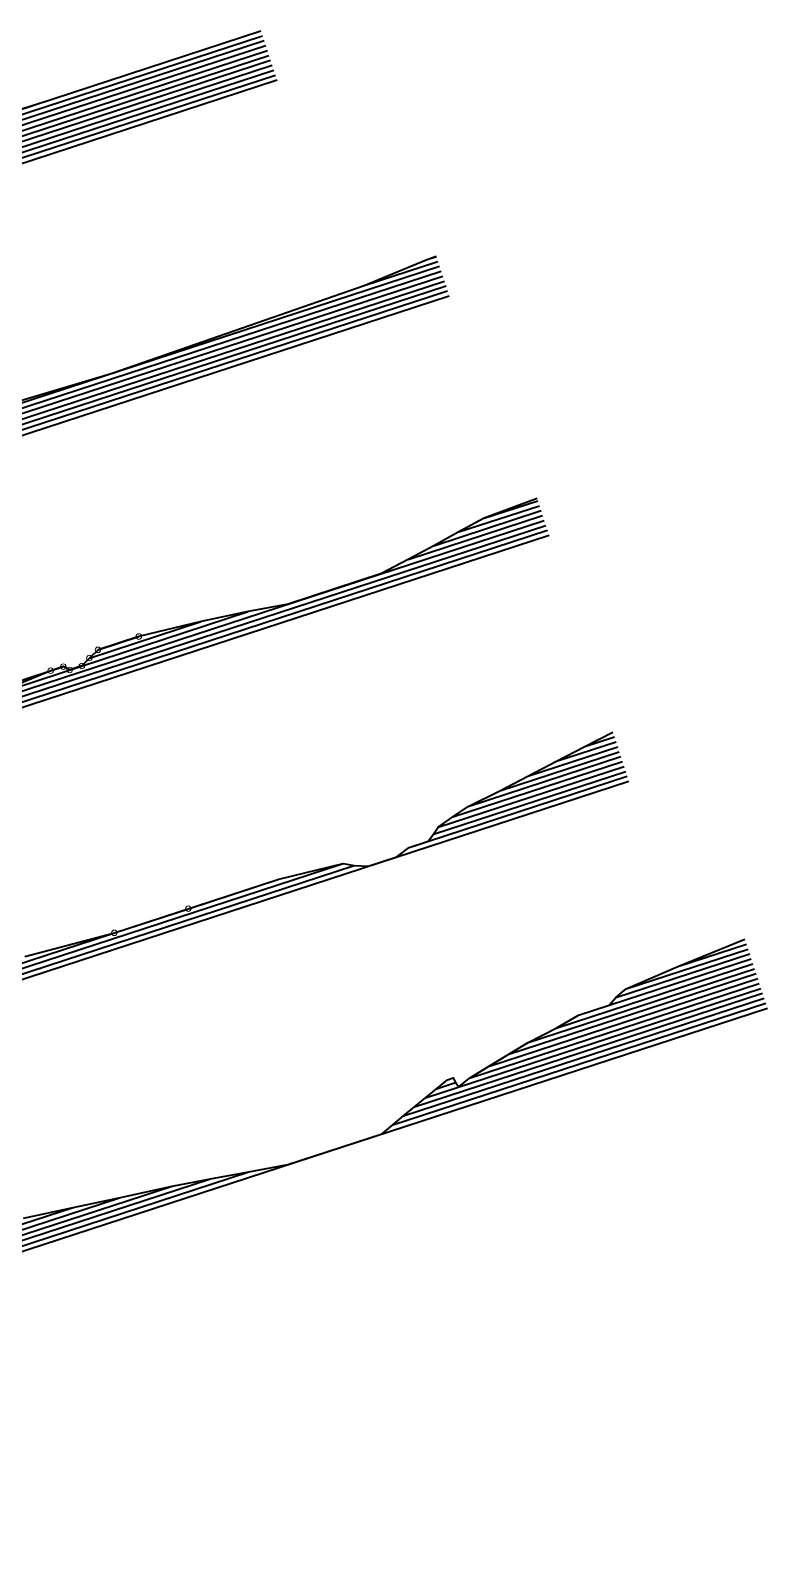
# Model space of a CAD drawing. Header units: metres. Extents: x 733085 to 734585, y 6084499 to 6087418.
# Drawn here: x 733838.9 to 733910.1, y 6086039.9 to 6086188.1 of the extents above; entities that cross this region are included whole.
import ezdxf

# ---------------------------------------------------------------- set-up
doc = ezdxf.new("R2010")
doc.units = ezdxf.units.M
doc.header["$LTSCALE"] = 5
doc.header["$MEASUREMENT"] = 0
doc.layers.add('_AUX', color=210, linetype='Continuous', lineweight=18, plot=False)
doc.layers.add('A-ELEV-MBE1', color=7, linetype='Continuous', lineweight=35)

msp = doc.modelspace()

# ---------------------------------------------------------------- linework, layer by layer
at = {"layer": '_AUX'}
for centre in [(733849.345, 6086129.563), (733845.398, 6086128.275), (733842.041, 6086126.654), (733842.659, 6086126.33), (733843.832, 6086126.712), (733844.559, 6086127.476), (733840.82, 6086126.256), (733854.135, 6086103.251), (733846.977, 6086100.916)]:
    msp.add_circle(centre, 0.267, dxfattribs=at)
at = {"layer": 'A-ELEV-MBE1', "color": 252}
for p, q in [((733738.121, 6086147.447), (733861.314, 6086187.64)), ((733751.537, 6086152.35), (733861.159, 6086188.115)), ((733720.534, 6086140.131), (733861.78, 6086186.214)), ((733723.793, 6086141.72), (733861.625, 6086186.689)), ((733730.64, 6086144.48), (733861.469, 6086187.165)), ((733709.254, 6086134.873), (733862.245, 6086184.788)), ((733713.665, 6086136.838), (733862.09, 6086185.263)), ((733717.424, 6086138.59), (733861.935, 6086185.739)), ((733701.176, 6086131.711), (733862.4, 6086184.313)), ((733701.331, 6086131.236), (733862.555, 6086183.837)), ((733701.486, 6086130.761), (733862.71, 6086183.362)), ((733761.27, 6086127.125), (733878.436, 6086165.351)), ((733871.148, 6086163.499), (733878.281, 6086165.827)), ((733877.128, 6086165.976), (733878.126, 6086166.302)), ((733742.369, 6086119.38), (733878.902, 6086163.925)), ((733748.444, 6086121.888), (733878.747, 6086164.401)), ((733755.222, 6086124.625), (733878.592, 6086164.876)), ((733722.04, 6086111.17), (733879.367, 6086162.499)), ((733729.264, 6086114.052), (733879.212, 6086162.975)), ((733735.582, 6086116.64), (733879.057, 6086163.45)), ((733877.868, 6086138.343), (733888.247, 6086141.729)), ((733880.312, 6086139.666), (733888.092, 6086142.205)), ((733882.749, 6086140.988), (733887.937, 6086142.68)), ((733729.484, 6086088.353), (733888.712, 6086140.303)), ((733731.54, 6086089.55), (733888.557, 6086140.779)), ((733875.401, 6086137.012), (733888.402, 6086141.254)), ((733729.639, 6086087.878), (733888.867, 6086139.828)), ((733729.794, 6086087.403), (733889.023, 6086139.353)), ((733736.45, 6086091.678), (733859.936, 6086131.967)), ((733844.559, 6086127.476), (733855.374, 6086131.004)), ((733845.398, 6086128.275), (733849.345, 6086129.563)), ((733743.219, 6086094.412), (733842.041, 6086126.654)), ((733889.74, 6086117.497), (733895.511, 6086119.38)), ((733892.502, 6086118.924), (733895.355, 6086119.855)), ((733881.187, 6086113.129), (733895.976, 6086117.954)), ((733884.257, 6086114.657), (733895.821, 6086118.429)), ((733886.958, 6086116.064), (733895.666, 6086118.905)), ((733877.857, 6086110.465), (733896.441, 6086116.528)), ((733878.301, 6086111.135), (733896.286, 6086117.003)), ((733879.727, 6086112.127), (733896.131, 6086117.479)), ((733737.549, 6086063.636), (733896.751, 6086115.577)), ((733875.481, 6086109.164), (733896.596, 6086116.053)), ((733737.238, 6086064.586), (733869.105, 6086107.609)), ((733737.394, 6086064.111), (733870.171, 6086107.431)), ((733737.083, 6086065.062), (733862.876, 6086106.103)), ((733895.49, 6086094.654), (733908.435, 6086098.878)), ((733896.493, 6086095.508), (733908.28, 6086099.353)), ((733901.496, 6086097.666), (733908.125, 6086099.828)), ((733885.139, 6086089.173), (733909.055, 6086096.976)), ((733887.001, 6086090.307), (733908.9, 6086097.452)), ((733889.708, 6086091.716), (733908.745, 6086097.927)), ((733891.865, 6086092.946), (733908.59, 6086098.402)), ((733877.068, 6086084.962), (733909.52, 6086095.55)), ((733881.336, 6086086.881), (733909.365, 6086096.026)), ((733883.183, 6086088.009), (733909.21, 6086096.501)), ((733873.924, 6086082.359), (733909.986, 6086094.124)), ((733874.961, 6086083.223), (733909.831, 6086094.6)), ((733876.01, 6086084.091), (733909.676, 6086095.075)), ((733745.303, 6086039.869), (733910.141, 6086093.649)), ((733879.204, 6086086.711), (733879.763, 6086086.894)), ((733878.13, 6086085.835), (733879.977, 6086086.437)), ((733745.148, 6086040.344), (733859.981, 6086077.81)), ((733744.838, 6086041.295), (733852.559, 6086076.44)), ((733744.993, 6086040.819), (733856.263, 6086077.123)), ((733744.683, 6086041.77), (733847.566, 6086075.337)), ((733744.527, 6086042.245), (733842.978, 6086074.366))]:
    msp.add_line(p, q, dxfattribs=at)
at = {"layer": 'A-ELEV-MBE1', "ltscale": 0.15}
msp.add_lwpolyline([(733705.626, 6086133.163, 0.03, 0.03, 0), (733709.254, 6086134.873, 0.03, 0.03, 0), (733714.044, 6086136.962, 0.03, 0.03, 0), (733717.424, 6086138.59, 0.03, 0.03, 0), (733720.534, 6086140.131, 0.03, 0.03, 0), (733723.793, 6086141.72, 0.03, 0.03, 0), (733730.64, 6086144.48, 0.03, 0.03, 0), (733738.121, 6086147.447, 0.03, 0.03, 0), (733751.537, 6086152.35, 0.03, 0.03, 0), (733753.793, 6086153.086, 0.03, 0.03, 0), (733760.045, 6086155.126, 0.03, 0.03, 0), (733768.755, 6086158.493, 0.03, 0.03, 0), (733787.948, 6086164.755, 0.03, 0.03, 0), (733845.98, 6086183.163, 0.03, 0.03, 0), (733861.159, 6086188.115, 0, 0, 0)], format="xyseb", dxfattribs=at)
for points in [[(733722.04, 6086111.17), (733729.264, 6086114.052), (733735.582, 6086116.64), (733742.369, 6086119.38), (733748.444, 6086121.888), (733755.222, 6086124.625), (733761.27, 6086127.125), (733773.728, 6086131.715), (733785.258, 6086136.003), (733791.704, 6086138.106), (733805.974, 6086142.236), (733811.932, 6086144.18), (733828.392, 6086149.55), (733846.674, 6086154.989), (733871.148, 6086163.499), (733877.128, 6086165.976), (733878.117, 6086166.331)], [(733887.868, 6086142.892), (733882.749, 6086140.988), (733880.312, 6086139.666), (733877.868, 6086138.343), (733875.401, 6086137.012), (733872.831, 6086135.648), (733863.793, 6086132.699), (733859.936, 6086131.967), (733855.374, 6086131.004), (733849.345, 6086129.563), (733845.398, 6086128.275), (733844.559, 6086127.476), (733843.832, 6086126.712), (733842.659, 6086126.33), (733842.041, 6086126.654), (733840.82, 6086126.256), (733834.974, 6086123.822)], [(733838.33, 6086098.621), (733846.977, 6086100.916), (733854.135, 6086103.251), (733862.876, 6086106.103), (733862.876, 6086106.103), (733869.105, 6086107.609), (733870.171, 6086107.431), (733871.539, 6086107.352), (733874.309, 6086108.255), (733875.481, 6086109.164), (733876.213, 6086109.402), (733877.333, 6086109.768), (733877.857, 6086110.465), (733878.301, 6086111.135), (733879.727, 6086112.127), (733881.187, 6086113.129), (733884.257, 6086114.657), (733886.958, 6086116.064), (733889.74, 6086117.497), (733892.502, 6086118.924), (733895.2, 6086120.331)], [(733838.186, 6086073.328), (733842.978, 6086074.366), (733847.566, 6086075.337), (733852.559, 6086076.44), (733856.263, 6086077.123), (733859.981, 6086077.81), (733863.768, 6086078.519), (733872.892, 6086081.496), (733873.924, 6086082.359), (733874.961, 6086083.223), (733876.01, 6086084.091), (733877.068, 6086084.962), (733878.13, 6086085.835), (733879.204, 6086086.711), (733879.763, 6086086.894), (733879.977, 6086086.437), (733880.314, 6086086.021), (733881.336, 6086086.881), (733883.183, 6086088.009), (733885.139, 6086089.173), (733887.001, 6086090.307), (733889.708, 6086091.716), (733891.865, 6086092.946), (733894.653, 6086093.855), (733894.856, 6086093.921), (733895.49, 6086094.654), (733896.493, 6086095.508), (733901.496, 6086097.666), (733907.97, 6086100.304)]]:
    msp.add_lwpolyline(points, dxfattribs=at)

doc.saveas('drawing.dxf')
